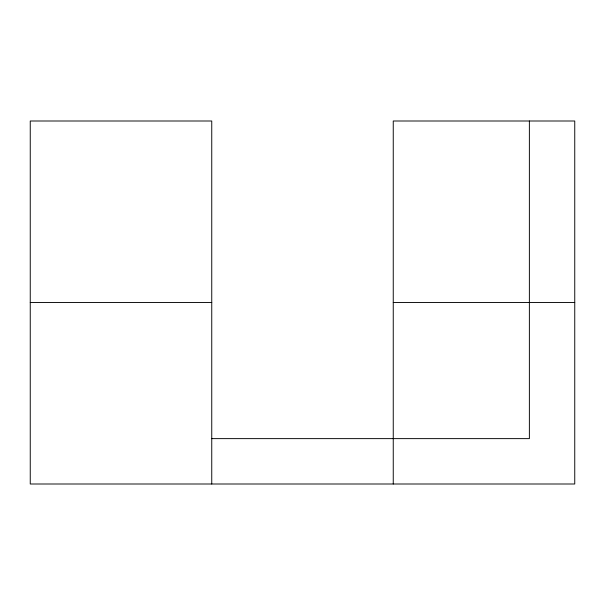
<?xml version="1.0" encoding="UTF-8"?>
<svg xmlns="http://www.w3.org/2000/svg" width="605" height="605" viewBox="0 0 605 605"><rect width="100%" height="100%" fill="white"/><g stroke="black" fill="none" stroke-linecap="round" stroke-linejoin="round"><path stroke-width="0.91" d="M30.25 302.5L211.75 302.5M393.25 302.5L574.75 302.5M211.75 438.625L529.375 438.625L529.375 121M393.25 484L393.25 121L574.75 121L574.75 484L30.25 484L30.25 121L211.75 121L211.75 484"/></g></svg>
